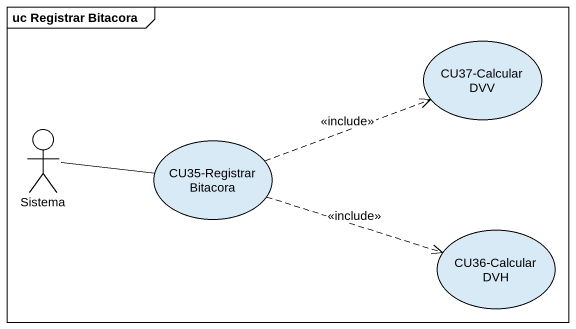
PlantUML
@startuml
mainframe uc Registrar Bitacora
usecase "CU37-Calcular DVV" as CU37_Calcular_DVV
actor Sistema
usecase "CU35-Registrar Bitacora" as CU35_Registrar_Bitacora
usecase "CU36-Calcular DVH" as CU36_Calcular_DVH
Sistema -right- CU35_Registrar_Bitacora
CU35_Registrar_Bitacora .right.> CU37_Calcular_DVV : <<include>>
CU35_Registrar_Bitacora .right.> CU36_Calcular_DVH : <<include>>
@enduml
